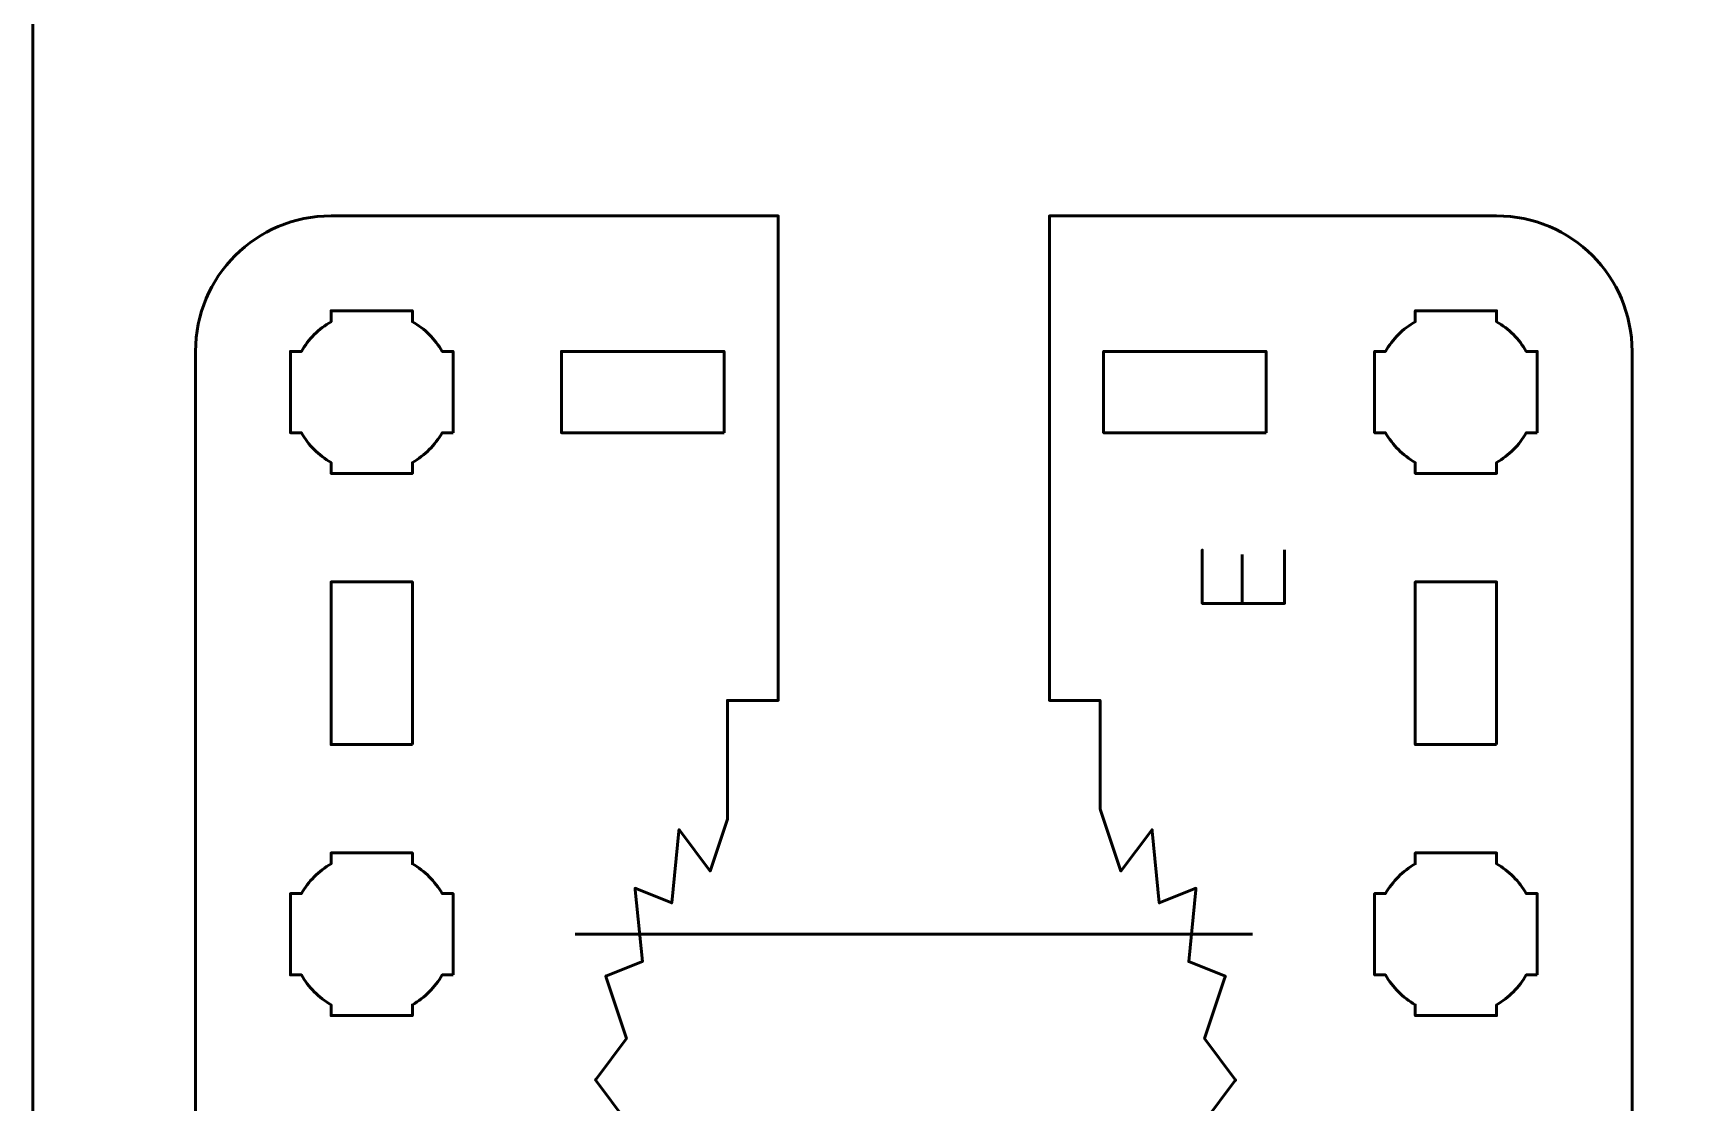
# Model space of a CAD drawing. Header units: centimetres. Extents: x -21 to 0, y -29.7 to 0.
# Drawn here: x -21 to -14.92, y -19.72 to -15.77 of the extents above; entities that cross this region are included whole.
import ezdxf

# ---------------------------------------------------------------- set-up
doc = ezdxf.new("R2010")
doc.units = ezdxf.units.CM
doc.header["$MEASUREMENT"] = 0
doc.layers.add('Layer 1', color=7, linetype='Continuous')

msp = doc.modelspace()

# ---------------------------------------------------------------- linework, layer by layer
at = {"layer": 'Layer 1', "color": 22, "lineweight": 53}
msp.add_open_spline([(-21.00003, -29.19995), (-21.00003, -29.19995), (-21.00003, -0.49992), (-21.00003, -0.49992), (-21.00003, -0.49992), (-21.00003, -0.22295), (-20.77694, 0.00004), (-20.49994, 0.00004), (-20.49994, 0.00004), (-20.49994, 0.00004), (-0.50008, 0.00004), (-0.50008, 0.00004), (-0.50008, 0.00004), (-0.22294, 0.00004), (0.00002, -0.22295), (0.00002, -0.49992), (0.00002, -0.49992), (0.00002, -0.49992), (0.00002, -29.19995), (0.00002, -29.19995), (0.00002, -29.19995), (0.00002, -29.47695), (-0.22294, -29.70004), (-0.50008, -29.70004), (-0.50008, -29.70004), (-0.50008, -29.70004), (-20.49994, -29.70004), (-20.49994, -29.70004), (-20.49994, -29.70004), (-20.77694, -29.70004), (-21.00003, -29.47695), (-21.00003, -29.19995)], degree=3, knots=[0, 0, 0, 0, 0.125, 0.125, 0.125, 0.125, 0.25, 0.25, 0.25, 0.25, 0.375, 0.375, 0.375, 0.375, 0.5, 0.5, 0.5, 0.5, 0.625, 0.625, 0.625, 0.625, 0.75, 0.75, 0.75, 0.75, 0.875, 0.875, 0.875, 0.875, 1, 1, 1, 1], dxfattribs=at)
at = {"layer": 'Layer 1', "color": 114, "lineweight": 53}
msp.add_open_spline([(-15.80017, -23.75001), (-15.80017, -23.75001), (-15.60006, -23.75003), (-15.60006, -23.75003), (-15.60006, -23.75003), (-15.32306, -23.75003), (-15.09997, -23.52694), (-15.09997, -23.24994), (-15.09997, -23.24994), (-15.09997, -23.24994), (-15.09997, -16.95007), (-15.09997, -16.95007), (-15.09997, -16.95007), (-15.09997, -16.67293), (-15.32306, -16.44997), (-15.60006, -16.44997), (-15.60006, -16.44997), (-15.60006, -16.44997), (-17.24997, -16.44997), (-17.24997, -16.44997), (-17.24997, -16.44997), (-17.24997, -16.44997), (-17.24997, -18.23746), (-17.24997, -18.23746), (-17.24997, -18.23746), (-17.24997, -18.23746), (-17.06247, -18.23746), (-17.06247, -18.23746), (-17.06247, -18.23746), (-17.06247, -18.23746), (-17.06247, -18.63745), (-17.06247, -18.63745), (-17.06247, -18.63745), (-17.06247, -18.63745), (-17.06077, -18.64253), (-17.06077, -18.64253), (-17.06077, -18.64253), (-17.06077, -18.64253), (-16.98583, -18.86685), (-16.98583, -18.86685), (-16.98583, -18.86685), (-16.98583, -18.86685), (-16.87367, -18.71697), (-16.87367, -18.71697), (-16.87367, -18.71697), (-16.87367, -18.71697), (-16.87112, -18.71357), (-16.87112, -18.71357), (-16.87112, -18.71357), (-16.87112, -18.71357), (-16.87052, -18.71959), (-16.87052, -18.71959), (-16.87052, -18.71959), (-16.87052, -18.71959), (-16.84421, -18.98416), (-16.84421, -18.98416), (-16.84421, -18.98416), (-16.84421, -18.98416), (-16.71191, -18.93153), (-16.71191, -18.93153), (-16.71191, -18.93153), (-16.71191, -18.93153), (-16.70891, -18.93034), (-16.70891, -18.93034), (-16.70891, -18.93034), (-16.70891, -18.93034), (-16.70951, -18.93633), (-16.70951, -18.93633), (-16.70951, -18.93633), (-16.70951, -18.93633), (-16.73582, -19.20093), (-16.73582, -19.20093), (-16.73582, -19.20093), (-16.73582, -19.20093), (-16.60354, -19.25356), (-16.60354, -19.25356), (-16.60354, -19.25356), (-16.60354, -19.25356), (-16.60053, -19.25476), (-16.60053, -19.25476), (-16.60053, -19.25476), (-16.60053, -19.25476), (-16.60223, -19.25986), (-16.60223, -19.25986), (-16.60223, -19.25986), (-16.60223, -19.25986), (-16.67717, -19.48417), (-16.67717, -19.48417), (-16.67717, -19.48417), (-16.67717, -19.48417), (-16.56501, -19.63405), (-16.56501, -19.63405), (-16.56501, -19.63405), (-16.56501, -19.63405), (-16.56247, -19.63745), (-16.56247, -19.63745), (-16.56247, -19.63745), (-16.56247, -19.63745), (-16.56501, -19.64084), (-16.56501, -19.64084), (-16.56501, -19.64084), (-16.56501, -19.64084), (-16.67717, -19.79073), (-16.67717, -19.79073), (-16.67717, -19.79073), (-16.67717, -19.79073), (-16.60223, -20.01504), (-16.60223, -20.01504), (-16.60223, -20.01504), (-16.60223, -20.01504), (-16.60053, -20.02014), (-16.60053, -20.02014), (-16.60053, -20.02014), (-16.60053, -20.02014), (-16.60354, -20.02134), (-16.60354, -20.02134), (-16.60354, -20.02134), (-16.60354, -20.02134), (-16.73582, -20.07396), (-16.73582, -20.07396), (-16.73582, -20.07396), (-16.73582, -20.07396), (-16.70951, -20.33856), (-16.70951, -20.33856), (-16.70951, -20.33856), (-16.70951, -20.33856), (-16.70891, -20.34456), (-16.70891, -20.34456), (-16.70891, -20.34456), (-16.70891, -20.34456), (-16.71191, -20.34337), (-16.71191, -20.34337), (-16.71191, -20.34337), (-16.71191, -20.34337), (-16.84421, -20.29074), (-16.84421, -20.29074), (-16.84421, -20.29074), (-16.84421, -20.29074), (-16.87052, -20.55531), (-16.87052, -20.55531), (-16.87052, -20.55531), (-16.87052, -20.55531), (-16.87112, -20.56133), (-16.87112, -20.56133), (-16.87112, -20.56133), (-16.87112, -20.56133), (-16.87367, -20.55792), (-16.87367, -20.55792), (-16.87367, -20.55792), (-16.87367, -20.55792), (-16.98583, -20.40805), (-16.98583, -20.40805), (-16.98583, -20.40805), (-16.98583, -20.40805), (-17.06077, -20.63236), (-17.06077, -20.63236), (-17.06077, -20.63236), (-17.06077, -20.63236), (-17.06247, -20.63745), (-17.06247, -20.63745), (-17.06247, -20.63745), (-17.06247, -20.63745), (-17.06247, -21.03746), (-17.06247, -21.03746), (-17.06247, -21.03746), (-17.06247, -21.03746), (-18.43747, -21.03746), (-18.43747, -21.03746), (-18.43747, -21.03746), (-18.43747, -21.03746), (-18.43747, -20.60003), (-18.43747, -20.60003), (-18.43747, -20.60003), (-18.43747, -20.60003), (-18.50161, -20.40805), (-18.50161, -20.40805), (-18.50161, -20.40805), (-18.50161, -20.40805), (-18.61376, -20.55792), (-18.61376, -20.55792), (-18.61376, -20.55792), (-18.61376, -20.55792), (-18.61632, -20.56133), (-18.61632, -20.56133), (-18.61632, -20.56133), (-18.61632, -20.56133), (-18.61691, -20.55531), (-18.61691, -20.55531), (-18.61691, -20.55531), (-18.61691, -20.55531), (-18.64323, -20.29074), (-18.64323, -20.29074), (-18.64323, -20.29074), (-18.64323, -20.29074), (-18.77553, -20.34337), (-18.77553, -20.34337), (-18.77553, -20.34337), (-18.77553, -20.34337), (-18.77852, -20.34456), (-18.77852, -20.34456), (-18.77852, -20.34456), (-18.77852, -20.34456), (-18.77793, -20.33856), (-18.77793, -20.33856), (-18.77793, -20.33856), (-18.77793, -20.33856), (-18.75161, -20.07396), (-18.75161, -20.07396), (-18.75161, -20.07396), (-18.75161, -20.07396), (-18.8839, -20.02134), (-18.8839, -20.02134), (-18.8839, -20.02134), (-18.8839, -20.02134), (-18.88691, -20.02014), (-18.88691, -20.02014), (-18.88691, -20.02014), (-18.88691, -20.02014), (-18.88521, -20.01504), (-18.88521, -20.01504), (-18.88521, -20.01504), (-18.88521, -20.01504), (-18.81027, -19.79073), (-18.81027, -19.79073), (-18.81027, -19.79073), (-18.81027, -19.79073), (-18.92243, -19.64084), (-18.92243, -19.64084), (-18.92243, -19.64084), (-18.92243, -19.64084), (-18.92497, -19.63745), (-18.92497, -19.63745), (-18.92497, -19.63745), (-18.92497, -19.63745), (-18.92243, -19.63405), (-18.92243, -19.63405), (-18.92243, -19.63405), (-18.92243, -19.63405), (-18.81027, -19.48417), (-18.81027, -19.48417), (-18.81027, -19.48417), (-18.81027, -19.48417), (-18.88521, -19.25986), (-18.88521, -19.25986), (-18.88521, -19.25986), (-18.88521, -19.25986), (-18.88691, -19.25476), (-18.88691, -19.25476), (-18.88691, -19.25476), (-18.88691, -19.25476), (-18.8839, -19.25356), (-18.8839, -19.25356), (-18.8839, -19.25356), (-18.8839, -19.25356), (-18.75161, -19.20093), (-18.75161, -19.20093), (-18.75161, -19.20093), (-18.75161, -19.20093), (-18.77793, -18.93633), (-18.77793, -18.93633), (-18.77793, -18.93633), (-18.77793, -18.93633), (-18.77852, -18.93034), (-18.77852, -18.93034), (-18.77852, -18.93034), (-18.77852, -18.93034), (-18.77553, -18.93153), (-18.77553, -18.93153), (-18.77553, -18.93153), (-18.77553, -18.93153), (-18.64323, -18.98416), (-18.64323, -18.98416), (-18.64323, -18.98416), (-18.64323, -18.98416), (-18.61691, -18.71959), (-18.61691, -18.71959), (-18.61691, -18.71959), (-18.61691, -18.71959), (-18.61632, -18.71357), (-18.61632, -18.71357), (-18.61632, -18.71357), (-18.61632, -18.71357), (-18.61376, -18.71697), (-18.61376, -18.71697), (-18.61376, -18.71697), (-18.61376, -18.71697), (-18.50161, -18.86685), (-18.50161, -18.86685), (-18.50161, -18.86685), (-18.50161, -18.86685), (-18.43747, -18.67486), (-18.43747, -18.67486), (-18.43747, -18.67486), (-18.43747, -18.67486), (-18.43747, -18.23746), (-18.43747, -18.23746), (-18.43747, -18.23746), (-18.43747, -18.23746), (-18.24997, -18.23746), (-18.24997, -18.23746), (-18.24997, -18.23746), (-18.24997, -18.23746), (-18.24997, -16.44997), (-18.24997, -16.44997), (-18.24997, -16.44997), (-18.24997, -16.44997), (-19.89993, -16.44997), (-19.89993, -16.44997), (-19.89993, -16.44997), (-20.17707, -16.44997), (-20.40003, -16.67293), (-20.40003, -16.95007), (-20.40003, -16.95007), (-20.40003, -16.95007), (-20.40003, -23.24994), (-20.40003, -23.24994), (-20.40003, -23.24994), (-20.40003, -23.52694), (-20.17707, -23.75003), (-19.89993, -23.75003), (-19.89993, -23.75003), (-19.89993, -23.75003), (-18.13445, -23.75003), (-18.13445, -23.75003), (-18.13445, -23.75003), (-18.13445, -23.75003), (-15.80017, -23.75001), (-15.80017, -23.75001)], degree=3, knots=[0, 0, 0, 0, 0.0121951, 0.0121951, 0.0121951, 0.0121951, 0.0243902, 0.0243902, 0.0243902, 0.0243902, 0.0365854, 0.0365854, 0.0365854, 0.0365854, 0.0487805, 0.0487805, 0.0487805, 0.0487805, 0.0609756, 0.0609756, 0.0609756, 0.0609756, 0.0731707, 0.0731707, 0.0731707, 0.0731707, 0.0853659, 0.0853659, 0.0853659, 0.0853659, 0.097561, 0.097561, 0.097561, 0.097561, 0.1097561, 0.1097561, 0.1097561, 0.1097561, 0.1219512, 0.1219512, 0.1219512, 0.1219512, 0.1341463, 0.1341463, 0.1341463, 0.1341463, 0.1463415, 0.1463415, 0.1463415, 0.1463415, 0.1585366, 0.1585366, 0.1585366, 0.1585366, 0.1707317, 0.1707317, 0.1707317, 0.1707317, 0.1829268, 0.1829268, 0.1829268, 0.1829268, 0.195122, 0.195122, 0.195122, 0.195122, 0.2073171, 0.2073171, 0.2073171, 0.2073171, 0.2195122, 0.2195122, 0.2195122, 0.2195122, 0.2317073, 0.2317073, 0.2317073, 0.2317073, 0.2439024, 0.2439024, 0.2439024, 0.2439024, 0.2560976, 0.2560976, 0.2560976, 0.2560976, 0.2682927, 0.2682927, 0.2682927, 0.2682927, 0.2804878, 0.2804878, 0.2804878, 0.2804878, 0.2926829, 0.2926829, 0.2926829, 0.2926829, 0.304878, 0.304878, 0.304878, 0.304878, 0.3170732, 0.3170732, 0.3170732, 0.3170732, 0.3292683, 0.3292683, 0.3292683, 0.3292683, 0.3414634, 0.3414634, 0.3414634, 0.3414634, 0.3536585, 0.3536585, 0.3536585, 0.3536585, 0.3658537, 0.3658537, 0.3658537, 0.3658537, 0.3780488, 0.3780488, 0.3780488, 0.3780488, 0.3902439, 0.3902439, 0.3902439, 0.3902439, 0.402439, 0.402439, 0.402439, 0.402439, 0.4146341, 0.4146341, 0.4146341, 0.4146341, 0.4268293, 0.4268293, 0.4268293, 0.4268293, 0.4390244, 0.4390244, 0.4390244, 0.4390244, 0.4512195, 0.4512195, 0.4512195, 0.4512195, 0.4634146, 0.4634146, 0.4634146, 0.4634146, 0.4756098, 0.4756098, 0.4756098, 0.4756098, 0.4878049, 0.4878049, 0.4878049, 0.4878049, 0.5, 0.5, 0.5, 0.5, 0.5121951, 0.5121951, 0.5121951, 0.5121951, 0.5243902, 0.5243902, 0.5243902, 0.5243902, 0.5365854, 0.5365854, 0.5365854, 0.5365854, 0.5487805, 0.5487805, 0.5487805, 0.5487805, 0.5609756, 0.5609756, 0.5609756, 0.5609756, 0.5731707, 0.5731707, 0.5731707, 0.5731707, 0.5853659, 0.5853659, 0.5853659, 0.5853659, 0.597561, 0.597561, 0.597561, 0.597561, 0.6097561, 0.6097561, 0.6097561, 0.6097561, 0.6219512, 0.6219512, 0.6219512, 0.6219512, 0.6341463, 0.6341463, 0.6341463, 0.6341463, 0.6463415, 0.6463415, 0.6463415, 0.6463415, 0.6585366, 0.6585366, 0.6585366, 0.6585366, 0.6707317, 0.6707317, 0.6707317, 0.6707317, 0.6829268, 0.6829268, 0.6829268, 0.6829268, 0.695122, 0.695122, 0.695122, 0.695122, 0.7073171, 0.7073171, 0.7073171, 0.7073171, 0.7195122, 0.7195122, 0.7195122, 0.7195122, 0.7317073, 0.7317073, 0.7317073, 0.7317073, 0.7439024, 0.7439024, 0.7439024, 0.7439024, 0.7560976, 0.7560976, 0.7560976, 0.7560976, 0.7682927, 0.7682927, 0.7682927, 0.7682927, 0.7804878, 0.7804878, 0.7804878, 0.7804878, 0.7926829, 0.7926829, 0.7926829, 0.7926829, 0.804878, 0.804878, 0.804878, 0.804878, 0.8170732, 0.8170732, 0.8170732, 0.8170732, 0.8292683, 0.8292683, 0.8292683, 0.8292683, 0.8414634, 0.8414634, 0.8414634, 0.8414634, 0.8536585, 0.8536585, 0.8536585, 0.8536585, 0.8658537, 0.8658537, 0.8658537, 0.8658537, 0.8780488, 0.8780488, 0.8780488, 0.8780488, 0.8902439, 0.8902439, 0.8902439, 0.8902439, 0.902439, 0.902439, 0.902439, 0.902439, 0.9146341, 0.9146341, 0.9146341, 0.9146341, 0.9268293, 0.9268293, 0.9268293, 0.9268293, 0.9390244, 0.9390244, 0.9390244, 0.9390244, 0.9512195, 0.9512195, 0.9512195, 0.9512195, 0.9634146, 0.9634146, 0.9634146, 0.9634146, 0.9756098, 0.9756098, 0.9756098, 0.9756098, 0.9878049, 0.9878049, 0.9878049, 0.9878049, 1, 1, 1, 1], dxfattribs=at)
at = {"layer": 'Layer 1', "lineweight": 53}
for points in [[(-19.45, -17.24993), (-19.45, -17.24993), (-19.49011, -17.24993), (-19.49011, -17.24993), (-19.49011, -17.24993), (-19.51643, -17.29554), (-19.55446, -17.33346), (-19.59993, -17.35978), (-19.59993, -17.35978), (-19.59993, -17.35978), (-19.59993, -17.4), (-19.59993, -17.4), (-19.59993, -17.4), (-19.59993, -17.4), (-19.75, -17.4), (-19.75, -17.4), (-19.75, -17.4), (-19.75, -17.4), (-19.89993, -17.4), (-19.89993, -17.4), (-19.89993, -17.4), (-19.89993, -17.4), (-19.89993, -17.35978), (-19.89993, -17.35978), (-19.89993, -17.35978), (-19.94555, -17.33346), (-19.98343, -17.29554), (-20.00975, -17.24993), (-20.00975, -17.24993), (-20.00975, -17.24993), (-20.05, -17.24993), (-20.05, -17.24993), (-20.05, -17.24993), (-20.05, -17.24993), (-20.05, -17.1), (-20.05, -17.1), (-20.05, -17.1), (-20.05, -17.1), (-20.05, -16.94992), (-20.05, -16.94992), (-20.05, -16.94992), (-20.05, -16.94992), (-20.00975, -16.94992), (-20.00975, -16.94992), (-20.00975, -16.94992), (-19.98343, -16.90445), (-19.94555, -16.86642), (-19.89993, -16.8401), (-19.89993, -16.8401), (-19.89993, -16.8401), (-19.89993, -16.79999), (-19.89993, -16.79999), (-19.89993, -16.79999), (-19.89993, -16.79999), (-19.75, -16.79999), (-19.75, -16.79999), (-19.75, -16.79999), (-19.75, -16.79999), (-19.59993, -16.79999), (-19.59993, -16.79999), (-19.59993, -16.79999), (-19.59993, -16.79999), (-19.59993, -16.8401), (-19.59993, -16.8401), (-19.59993, -16.8401), (-19.55446, -16.86642), (-19.51643, -16.90445), (-19.49011, -16.94992), (-19.49011, -16.94992), (-19.49011, -16.94992), (-19.45, -16.94992), (-19.45, -16.94992), (-19.45, -16.94992), (-19.45, -16.94992), (-19.45, -17.1), (-19.45, -17.1), (-19.45, -17.1), (-19.45, -17.1), (-19.45, -17.24993), (-19.45, -17.24993)], [(-15.45, -17.24993), (-15.45, -17.24993), (-15.49011, -17.24993), (-15.49011, -17.24993), (-15.49011, -17.24993), (-15.51643, -17.29554), (-15.55446, -17.33346), (-15.59993, -17.35978), (-15.59993, -17.35978), (-15.59993, -17.35978), (-15.59993, -17.4), (-15.59993, -17.4), (-15.59993, -17.4), (-15.59993, -17.4), (-15.75, -17.4), (-15.75, -17.4), (-15.75, -17.4), (-15.75, -17.4), (-15.89993, -17.4), (-15.89993, -17.4), (-15.89993, -17.4), (-15.89993, -17.4), (-15.89993, -17.35978), (-15.89993, -17.35978), (-15.89993, -17.35978), (-15.94555, -17.33346), (-15.98343, -17.29554), (-16.00975, -17.24993), (-16.00975, -17.24993), (-16.00975, -17.24993), (-16.05, -17.24993), (-16.05, -17.24993), (-16.05, -17.24993), (-16.05, -17.24993), (-16.05, -17.1), (-16.05, -17.1), (-16.05, -17.1), (-16.05, -17.1), (-16.05, -16.94992), (-16.05, -16.94992), (-16.05, -16.94992), (-16.05, -16.94992), (-16.00975, -16.94992), (-16.00975, -16.94992), (-16.00975, -16.94992), (-15.98343, -16.90445), (-15.94555, -16.86642), (-15.89993, -16.8401), (-15.89993, -16.8401), (-15.89993, -16.8401), (-15.89993, -16.79999), (-15.89993, -16.79999), (-15.89993, -16.79999), (-15.89993, -16.79999), (-15.75, -16.79999), (-15.75, -16.79999), (-15.75, -16.79999), (-15.75, -16.79999), (-15.59993, -16.79999), (-15.59993, -16.79999), (-15.59993, -16.79999), (-15.59993, -16.79999), (-15.59993, -16.8401), (-15.59993, -16.8401), (-15.59993, -16.8401), (-15.55446, -16.86642), (-15.51643, -16.90445), (-15.49011, -16.94992), (-15.49011, -16.94992), (-15.49011, -16.94992), (-15.45, -16.94992), (-15.45, -16.94992), (-15.45, -16.94992), (-15.45, -16.94992), (-15.45, -17.1), (-15.45, -17.1), (-15.45, -17.1), (-15.45, -17.1), (-15.45, -17.24993), (-15.45, -17.24993)], [(-19.45, -19.24993), (-19.45, -19.24993), (-19.49011, -19.24993), (-19.49011, -19.24993), (-19.49011, -19.24993), (-19.51643, -19.29554), (-19.55446, -19.33346), (-19.59993, -19.35978), (-19.59993, -19.35978), (-19.59993, -19.35978), (-19.59993, -19.4), (-19.59993, -19.4), (-19.59993, -19.4), (-19.59993, -19.4), (-19.75, -19.4), (-19.75, -19.4), (-19.75, -19.4), (-19.75, -19.4), (-19.89993, -19.4), (-19.89993, -19.4), (-19.89993, -19.4), (-19.89993, -19.4), (-19.89993, -19.35978), (-19.89993, -19.35978), (-19.89993, -19.35978), (-19.94555, -19.33346), (-19.98343, -19.29554), (-20.00975, -19.24993), (-20.00975, -19.24993), (-20.00975, -19.24993), (-20.05, -19.24993), (-20.05, -19.24993), (-20.05, -19.24993), (-20.05, -19.24993), (-20.05, -19.1), (-20.05, -19.1), (-20.05, -19.1), (-20.05, -19.1), (-20.05, -18.94992), (-20.05, -18.94992), (-20.05, -18.94992), (-20.05, -18.94992), (-20.00975, -18.94992), (-20.00975, -18.94992), (-20.00975, -18.94992), (-19.98343, -18.90445), (-19.94555, -18.86642), (-19.89993, -18.8401), (-19.89993, -18.8401), (-19.89993, -18.8401), (-19.89993, -18.79999), (-19.89993, -18.79999), (-19.89993, -18.79999), (-19.89993, -18.79999), (-19.75, -18.79999), (-19.75, -18.79999), (-19.75, -18.79999), (-19.75, -18.79999), (-19.59993, -18.79999), (-19.59993, -18.79999), (-19.59993, -18.79999), (-19.59993, -18.79999), (-19.59993, -18.8401), (-19.59993, -18.8401), (-19.59993, -18.8401), (-19.55446, -18.86642), (-19.51643, -18.90445), (-19.49011, -18.94992), (-19.49011, -18.94992), (-19.49011, -18.94992), (-19.45, -18.94992), (-19.45, -18.94992), (-19.45, -18.94992), (-19.45, -18.94992), (-19.45, -19.1), (-19.45, -19.1), (-19.45, -19.1), (-19.45, -19.1), (-19.45, -19.24993), (-19.45, -19.24993)], [(-15.45, -19.24993), (-15.45, -19.24993), (-15.49011, -19.24993), (-15.49011, -19.24993), (-15.49011, -19.24993), (-15.51643, -19.29554), (-15.55446, -19.33346), (-15.59993, -19.35978), (-15.59993, -19.35978), (-15.59993, -19.35978), (-15.59993, -19.4), (-15.59993, -19.4), (-15.59993, -19.4), (-15.59993, -19.4), (-15.75, -19.4), (-15.75, -19.4), (-15.75, -19.4), (-15.75, -19.4), (-15.89993, -19.4), (-15.89993, -19.4), (-15.89993, -19.4), (-15.89993, -19.4), (-15.89993, -19.35978), (-15.89993, -19.35978), (-15.89993, -19.35978), (-15.94555, -19.33346), (-15.98343, -19.29554), (-16.00975, -19.24993), (-16.00975, -19.24993), (-16.00975, -19.24993), (-16.05, -19.24993), (-16.05, -19.24993), (-16.05, -19.24993), (-16.05, -19.24993), (-16.05, -19.1), (-16.05, -19.1), (-16.05, -19.1), (-16.05, -19.1), (-16.05, -18.94992), (-16.05, -18.94992), (-16.05, -18.94992), (-16.05, -18.94992), (-16.00975, -18.94992), (-16.00975, -18.94992), (-16.00975, -18.94992), (-15.98343, -18.90445), (-15.94555, -18.86642), (-15.89993, -18.8401), (-15.89993, -18.8401), (-15.89993, -18.8401), (-15.89993, -18.79999), (-15.89993, -18.79999), (-15.89993, -18.79999), (-15.89993, -18.79999), (-15.75, -18.79999), (-15.75, -18.79999), (-15.75, -18.79999), (-15.75, -18.79999), (-15.59993, -18.79999), (-15.59993, -18.79999), (-15.59993, -18.79999), (-15.59993, -18.79999), (-15.59993, -18.8401), (-15.59993, -18.8401), (-15.59993, -18.8401), (-15.55446, -18.86642), (-15.51643, -18.90445), (-15.49011, -18.94992), (-15.49011, -18.94992), (-15.49011, -18.94992), (-15.45, -18.94992), (-15.45, -18.94992), (-15.45, -18.94992), (-15.45, -18.94992), (-15.45, -19.1), (-15.45, -19.1), (-15.45, -19.1), (-15.45, -19.1), (-15.45, -19.24993), (-15.45, -19.24993)]]:
    msp.add_open_spline(points, degree=3, knots=[0, 0, 0, 0, 0.05, 0.05, 0.05, 0.05, 0.1, 0.1, 0.1, 0.1, 0.15, 0.15, 0.15, 0.15, 0.2, 0.2, 0.2, 0.2, 0.25, 0.25, 0.25, 0.25, 0.3, 0.3, 0.3, 0.3, 0.35, 0.35, 0.35, 0.35, 0.4, 0.4, 0.4, 0.4, 0.45, 0.45, 0.45, 0.45, 0.5, 0.5, 0.5, 0.5, 0.55, 0.55, 0.55, 0.55, 0.6, 0.6, 0.6, 0.6, 0.65, 0.65, 0.65, 0.65, 0.7, 0.7, 0.7, 0.7, 0.75, 0.75, 0.75, 0.75, 0.8, 0.8, 0.8, 0.8, 0.85, 0.85, 0.85, 0.85, 0.9, 0.9, 0.9, 0.9, 0.95, 0.95, 0.95, 0.95, 1, 1, 1, 1], dxfattribs=at)
at = {"layer": 'Layer 1', "color": 250, "lineweight": 53}
for points in [[(-18.44998, -17.25007), (-18.44998, -17.25007), (-19.04998, -17.25007), (-19.04998, -17.25007), (-19.04998, -17.25007), (-19.04998, -17.25007), (-19.04998, -16.95007), (-19.04998, -16.95007), (-19.04998, -16.95007), (-19.04998, -16.95007), (-18.44998, -16.95007), (-18.44998, -16.95007), (-18.44998, -16.95007), (-18.44998, -16.95007), (-18.44998, -17.25007), (-18.44998, -17.25007)], [(-16.45001, -17.25007), (-16.45001, -17.25007), (-17.05002, -17.25007), (-17.05002, -17.25007), (-17.05002, -17.25007), (-17.05002, -17.25007), (-17.05002, -16.95007), (-17.05002, -16.95007), (-17.05002, -16.95007), (-17.05002, -16.95007), (-16.45001, -16.95007), (-16.45001, -16.95007), (-16.45001, -16.95007), (-16.45001, -16.95007), (-16.45001, -17.25007), (-16.45001, -17.25007)], [(-19.59993, -18.40002), (-19.59993, -18.40002), (-19.89993, -18.40002), (-19.89993, -18.40002), (-19.89993, -18.40002), (-19.89993, -18.40002), (-19.89993, -17.80002), (-19.89993, -17.80002), (-19.89993, -17.80002), (-19.89993, -17.80002), (-19.59993, -17.80002), (-19.59993, -17.80002), (-19.59993, -17.80002), (-19.59993, -17.80002), (-19.59993, -18.40002), (-19.59993, -18.40002)], [(-15.60006, -18.40002), (-15.60006, -18.40002), (-15.90007, -18.40002), (-15.90007, -18.40002), (-15.90007, -18.40002), (-15.90007, -18.40002), (-15.90007, -17.80002), (-15.90007, -17.80002), (-15.90007, -17.80002), (-15.90007, -17.80002), (-15.60006, -17.80002), (-15.60006, -17.80002), (-15.60006, -17.80002), (-15.60006, -17.80002), (-15.60006, -18.40002), (-15.60006, -18.40002)]]:
    msp.add_open_spline(points, degree=3, knots=[0, 0, 0, 0, 0.25, 0.25, 0.25, 0.25, 0.5, 0.5, 0.5, 0.5, 0.75, 0.75, 0.75, 0.75, 1, 1, 1, 1], dxfattribs=at)
at = {"layer": 'Layer 1', "color": 30, "lineweight": 53}
for points, knots in [([(-16.38211, -17.68226), (-16.38211, -17.68226), (-16.38211, -17.87953), (-16.38211, -17.87953), (-16.38211, -17.87953), (-16.38211, -17.87953), (-16.68564, -17.87953), (-16.68564, -17.87953), (-16.68564, -17.87953), (-16.68564, -17.87953), (-16.68564, -17.68226), (-16.68564, -17.68226), (-16.68564, -17.68226), (-16.68564, -17.68226), (-16.68564, -17.87953), (-16.68564, -17.87953), (-16.68564, -17.87953), (-16.68564, -17.87953), (-16.38211, -17.87953), (-16.38211, -17.87953), (-16.38211, -17.87953), (-16.38211, -17.87953), (-16.38211, -17.68226), (-16.38211, -17.68226)], [0, 0, 0, 0, 0.1666667, 0.1666667, 0.1666667, 0.1666667, 0.3333333, 0.3333333, 0.3333333, 0.3333333, 0.5, 0.5, 0.5, 0.5, 0.6666667, 0.6666667, 0.6666667, 0.6666667, 0.8333333, 0.8333333, 0.8333333, 0.8333333, 1, 1, 1, 1]), ([(-16.53832, -17.69919), (-16.53832, -17.69919), (-16.53832, -17.87953), (-16.53832, -17.87953), (-16.53832, -17.87953), (-16.53832, -17.87953), (-16.53832, -17.69919), (-16.53832, -17.69919)], [0, 0, 0, 0, 0.5, 0.5, 0.5, 0.5, 1, 1, 1, 1])]:
    msp.add_open_spline(points, degree=3, knots=knots, dxfattribs=at)
msp.add_open_spline([(-16.5, -19.10001), (-16.5, -19.10001), (-19, -19.10001), (-19, -19.10001)], degree=3, dxfattribs=at)

doc.saveas('drawing.dxf')
